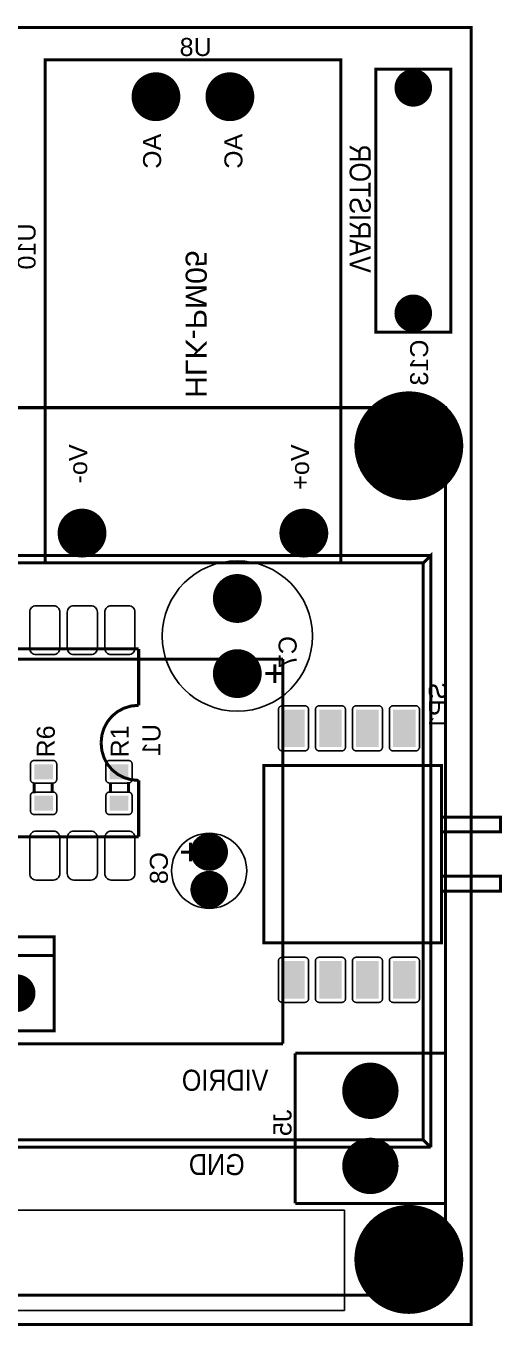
# Model space of a CAD drawing. Header units: inches. Extents: x -2.86 to 2.86, y -1.73 to 1.73.
# Drawn here: x 1.593 to 2.86, y -1.73 to 1.73 of the extents above; entities that cross this region are included whole.
import ezdxf

# ---------------------------------------------------------------- set-up
doc = ezdxf.new("R2010")
doc.units = ezdxf.units.IN
doc.layers.get('0').update_dxf_attribs({"linetype": 'CONTINUOUS'})

# ---------------------------------------------------------------- blocks, each defined once
blk = doc.blocks.new('RPAD')
blk.add_trace([(-0.5, -0.5), (-0.5, 0.5), (0.5, -0.5), (0.5, 0.5)])
blk = doc.blocks.new('EPAD')
at = {"const_width": 0.5}
blk.add_lwpolyline([(-0.25, 0, 1), (0.25, 0, 1)], format="xyb", close=True, dxfattribs=at)

msp = doc.modelspace()

# ---------------------------------------------------------------- linework, layer by layer
at = {"const_width": 0.008}
for points in [[(-2.856299, -1.725984), (2.778189, -1.725984), (2.778189, 1.725984), (-2.856299, 1.725984), (-2.856299, -1.725984)], [(-2.856299, -1.725984), (2.778189, -1.725984), (2.778189, 1.725984), (-2.856299, 1.725984), (-2.856299, -1.725984)], [(-2.856299, -1.725984), (2.778189, -1.725984), (2.778189, 1.725984), (-2.856299, 1.725984), (-2.856299, -1.725984)], [(1.643701, 0.301575), (2.431102, 0.301575), (2.431102, 1.640157), (1.643701, 1.640157), (1.643701, 0.301575)], [(1.643701, 0.301575), (2.431102, 0.301575), (2.431102, 1.640157), (1.643701, 1.640157), (1.643701, 0.301575)], [(1.643701, 0.301575), (2.431102, 0.301575), (2.431102, 1.640157), (1.643701, 1.640157), (1.643701, 0.301575)], [(2.524016, 0.915354), (2.724016, 0.915354), (2.724016, 1.615354), (2.524016, 1.615354), (2.524016, 0.915354)], [(2.524016, 0.915354), (2.724016, 0.915354), (2.724016, 1.615354), (2.524016, 1.615354), (2.524016, 0.915354)], [(2.524016, 0.915354), (2.724016, 0.915354), (2.724016, 1.615354), (2.524016, 1.615354), (2.524016, 0.915354)], [(-1.148431, -1.64803), (-1.148431, 0.714175), (2.709836, 0.714175), (2.709836, -1.64803)], [(-1.148431, -1.64803), (-1.148431, 0.714175), (2.709836, 0.714175), (2.709836, -1.64803)], [(-1.148431, -1.64803), (-1.148431, 0.714175), (2.709836, 0.714175), (2.709836, -1.64803)], [(-1.089376, 0.300789), (-1.109061, 0.320474), (2.670466, 0.320474)], [(-1.089376, 0.300789), (-1.109061, 0.320474), (2.670466, 0.320474)], [(-1.089376, 0.300789), (-1.109061, 0.320474), (2.670466, 0.320474)], [(2.650781, 0.300789), (2.670466, 0.320474), (2.670466, -1.254329)], [(2.650781, 0.300789), (2.670466, 0.320474), (2.670466, -1.254329)], [(2.650781, 0.300789), (2.670466, 0.320474), (2.670466, -1.254329)], [(-1.089376, -1.234644), (-1.089376, 0.300789), (2.650781, 0.300789)], [(-1.089376, -1.234644), (-1.089376, 0.300789), (2.650781, 0.300789)], [(-1.089376, -1.234644), (-1.089376, 0.300789), (2.650781, 0.300789)], [(2.650781, 0.300789), (2.650781, -1.234644)], [(2.650781, 0.300789), (2.650781, -1.234644)], [(2.650781, 0.300789), (2.650781, -1.234644)], [(1.892913, 0.072047), (-0.107087, 0.072047)], [(1.892913, 0.072047), (-0.107087, 0.072047)], [(1.892913, 0.072047), (-0.107087, 0.072047)], [(1.892913, -0.077953), (1.892913, 0.072047)], [(1.892913, -0.077953), (1.892913, 0.072047)], [(1.892913, -0.077953), (1.892913, 0.072047)], [(-0.715361, 0.044883), (2.276765, 0.044883)], [(-0.715361, 0.044883), (2.276765, 0.044883)], [(-0.715361, 0.044883), (2.276765, 0.044883)], [(2.255512, -0.018701), (2.255512, 0.031299)], [(2.255512, -0.018701), (2.255512, 0.031299)], [(2.255512, -0.018701), (2.255512, 0.031299)], [(2.276765, 0.044883), (2.276765, -0.978739)], [(2.276765, 0.044883), (2.276765, -0.978739)], [(2.276765, 0.044883), (2.276765, -0.978739)], [(2.280512, 0.006299), (2.230512, 0.006299)], [(2.280512, 0.006299), (2.230512, 0.006299)], [(2.280512, 0.006299), (2.230512, 0.006299)], [(1.792913, -0.177953), (1.794913, -0.157578), (1.800663, -0.138703), (1.809788, -0.121703), (1.821913, -0.106953), (1.836663, -0.094828), (1.853663, -0.085703), (1.872539, -0.079953), (1.892913, -0.077953)], [(1.792913, -0.177953), (1.794913, -0.157578), (1.800663, -0.138703), (1.809788, -0.121703), (1.821913, -0.106953), (1.836663, -0.094828), (1.853663, -0.085703), (1.872539, -0.079953), (1.892913, -0.077953)], [(1.792913, -0.177953), (1.794913, -0.157578), (1.800663, -0.138703), (1.809788, -0.121703), (1.821913, -0.106953), (1.836663, -0.094828), (1.853663, -0.085703), (1.872539, -0.079953), (1.892913, -0.077953)], [(1.792913, -0.177953), (1.794913, -0.198615), (1.800663, -0.217625), (1.809788, -0.234642), (1.821913, -0.249328), (1.836663, -0.261341), (1.853663, -0.270343), (1.872539, -0.275994), (1.892913, -0.277953)], [(1.792913, -0.177953), (1.794913, -0.198615), (1.800663, -0.217625), (1.809788, -0.234642), (1.821913, -0.249328), (1.836663, -0.261341), (1.853663, -0.270343), (1.872539, -0.275994), (1.892913, -0.277953)], [(1.792913, -0.177953), (1.794913, -0.198615), (1.800663, -0.217625), (1.809788, -0.234642), (1.821913, -0.249328), (1.836663, -0.261341), (1.853663, -0.270343), (1.872539, -0.275994), (1.892913, -0.277953)], [(2.226378, -0.710236), (2.698819, -0.710236), (2.698819, -0.237795), (2.226378, -0.237795), (2.226378, -0.710236)], [(2.226378, -0.710236), (2.698819, -0.710236), (2.698819, -0.237795), (2.226378, -0.237795), (2.226378, -0.710236)], [(2.226378, -0.710236), (2.698819, -0.710236), (2.698819, -0.237795), (2.226378, -0.237795), (2.226378, -0.710236)], [(1.892913, -0.427953), (1.892913, -0.277953)], [(1.892913, -0.427953), (1.892913, -0.277953)], [(1.892913, -0.427953), (1.892913, -0.277953)], [(1.614764, -0.28385), (1.614764, -0.31185)], [(1.614764, -0.28385), (1.614764, -0.31185)], [(1.614764, -0.28385), (1.614764, -0.31185)], [(1.662764, -0.28385), (1.662764, -0.31085)], [(1.662764, -0.28385), (1.662764, -0.31085)], [(1.662764, -0.28385), (1.662764, -0.31085)], [(1.817551, -0.30985), (1.817551, -0.28285)], [(1.817551, -0.30985), (1.817551, -0.28285)], [(1.817551, -0.30985), (1.817551, -0.28285)], [(1.865551, -0.30985), (1.865551, -0.28185)], [(1.865551, -0.30985), (1.865551, -0.28185)], [(1.865551, -0.30985), (1.865551, -0.28185)], [(2.698819, -0.414961), (2.856299, -0.414961), (2.856299, -0.375591), (2.698819, -0.375591), (2.698819, -0.414961)], [(2.698819, -0.414961), (2.856299, -0.414961), (2.856299, -0.375591), (2.698819, -0.375591), (2.698819, -0.414961)], [(2.698819, -0.414961), (2.856299, -0.414961), (2.856299, -0.375591), (2.698819, -0.375591), (2.698819, -0.414961)], [(1.892913, -0.427953), (-0.107087, -0.427953)], [(1.892913, -0.427953), (-0.107087, -0.427953)], [(1.892913, -0.427953), (-0.107087, -0.427953)], [(2.030709, -0.443504), (2.030709, -0.493504)], [(2.030709, -0.443504), (2.030709, -0.493504)], [(2.030709, -0.443504), (2.030709, -0.493504)], [(2.005709, -0.468504), (2.055709, -0.468504)], [(2.005709, -0.468504), (2.055709, -0.468504)], [(2.005709, -0.468504), (2.055709, -0.468504)], [(2.698819, -0.572441), (2.856299, -0.572441), (2.856299, -0.533071), (2.698819, -0.533071), (2.698819, -0.572441)], [(2.698819, -0.572441), (2.856299, -0.572441), (2.856299, -0.533071), (2.698819, -0.533071), (2.698819, -0.572441)], [(2.698819, -0.572441), (2.856299, -0.572441), (2.856299, -0.533071), (2.698819, -0.533071), (2.698819, -0.572441)], [(0.76811, -0.944094), (1.66811, -0.944094), (1.66811, -0.694094), (0.76811, -0.694094), (0.76811, -0.944094)], [(0.76811, -0.944094), (1.66811, -0.944094), (1.66811, -0.694094), (0.76811, -0.694094), (0.76811, -0.944094)], [(0.76811, -0.944094), (1.66811, -0.944094), (1.66811, -0.694094), (0.76811, -0.694094), (0.76811, -0.944094)], [(1.66811, -0.744094), (0.76811, -0.744094)], [(1.66811, -0.744094), (0.76811, -0.744094)], [(1.66811, -0.744094), (0.76811, -0.744094)], [(2.276765, -0.978739), (-0.715361, -0.978739)], [(2.276765, -0.978739), (-0.715361, -0.978739)], [(2.276765, -0.978739), (-0.715361, -0.978739)], [(2.309843, -1.003937), (2.709843, -1.003937)], [(2.309843, -1.003937), (2.309843, -1.403937)], [(2.309843, -1.003937), (2.709843, -1.003937)], [(2.309843, -1.003937), (2.309843, -1.403937)], [(2.309843, -1.003937), (2.709843, -1.003937)], [(2.309843, -1.003937), (2.309843, -1.403937)], [(2.709843, -1.003937), (2.709843, -1.403937)], [(2.709843, -1.003937), (2.709843, -1.403937)], [(2.709843, -1.003937), (2.709843, -1.403937)], [(2.650781, -1.234644), (-1.089376, -1.234644)], [(2.650781, -1.234644), (-1.089376, -1.234644)], [(2.650781, -1.234644), (-1.089376, -1.234644)], [(2.650781, -1.234644), (2.670466, -1.254329)], [(2.650781, -1.234644), (2.670466, -1.254329)], [(2.650781, -1.234644), (2.670466, -1.254329)], [(2.670466, -1.254329), (-1.109061, -1.254329)], [(2.670466, -1.254329), (-1.109061, -1.254329)], [(2.670466, -1.254329), (-1.109061, -1.254329)], [(2.309843, -1.403937), (2.709843, -1.403937)], [(2.309843, -1.403937), (2.709843, -1.403937)], [(2.309843, -1.403937), (2.709843, -1.403937)], [(2.709836, -1.64803), (-1.148431, -1.64803)], [(2.709836, -1.64803), (-1.148431, -1.64803)], [(2.709836, -1.64803), (-1.148431, -1.64803)]]:
    msp.add_lwpolyline(points, dxfattribs=at)
for points in [[(1.619913, 0.057047), (1.665913, 0.057047), (1.669389, 0.057385), (1.672604, 0.058359), (1.675494, 0.059905), (1.677999, 0.061961), (1.680056, 0.064466), (1.681602, 0.067357), (1.682575, 0.070571), (1.682913, 0.074047), (1.682913, 0.170047), (1.682575, 0.173523), (1.681602, 0.176737), (1.680056, 0.179628), (1.677999, 0.182133), (1.675494, 0.18419), (1.672604, 0.185736), (1.669389, 0.186709), (1.665913, 0.187047), (1.619913, 0.187047), (1.616437, 0.186709), (1.613223, 0.185736), (1.610332, 0.18419), (1.607828, 0.182133), (1.605771, 0.179628), (1.604225, 0.176737), (1.603252, 0.173523), (1.602913, 0.170047), (1.602913, 0.074047), (1.603252, 0.070571), (1.604225, 0.067357), (1.605771, 0.064466), (1.607828, 0.061961), (1.610332, 0.059905), (1.613223, 0.058359), (1.616437, 0.057385), (1.619913, 0.057047)], [(1.719913, 0.057047), (1.765913, 0.057047), (1.769389, 0.057385), (1.772604, 0.058359), (1.775494, 0.059905), (1.777999, 0.061961), (1.780056, 0.064466), (1.781602, 0.067357), (1.782575, 0.070571), (1.782913, 0.074047), (1.782913, 0.170047), (1.782575, 0.173523), (1.781602, 0.176737), (1.780056, 0.179628), (1.777999, 0.182133), (1.775494, 0.18419), (1.772604, 0.185736), (1.769389, 0.186709), (1.765913, 0.187047), (1.719913, 0.187047), (1.716437, 0.186709), (1.713223, 0.185736), (1.710332, 0.18419), (1.707828, 0.182133), (1.705771, 0.179628), (1.704225, 0.176737), (1.703252, 0.173523), (1.702913, 0.170047), (1.702913, 0.074047), (1.703252, 0.070571), (1.704225, 0.067357), (1.705771, 0.064466), (1.707828, 0.061961), (1.710332, 0.059905), (1.713223, 0.058359), (1.716437, 0.057385), (1.719913, 0.057047)], [(1.819913, 0.057047), (1.865913, 0.057047), (1.869389, 0.057385), (1.872604, 0.058359), (1.875494, 0.059905), (1.877999, 0.061961), (1.880056, 0.064466), (1.881602, 0.067357), (1.882575, 0.070571), (1.882913, 0.074047), (1.882913, 0.170047), (1.882575, 0.173523), (1.881602, 0.176737), (1.880056, 0.179628), (1.877999, 0.182133), (1.875494, 0.18419), (1.872604, 0.185736), (1.869389, 0.186709), (1.865913, 0.187047), (1.819913, 0.187047), (1.816437, 0.186709), (1.813223, 0.185736), (1.810332, 0.18419), (1.807828, 0.182133), (1.805771, 0.179628), (1.804225, 0.176737), (1.803252, 0.173523), (1.802913, 0.170047), (1.802913, 0.074047), (1.803252, 0.070571), (1.804225, 0.067357), (1.805771, 0.064466), (1.807828, 0.061961), (1.810332, 0.059905), (1.813223, 0.058359), (1.816437, 0.057385), (1.819913, 0.057047)], [(2.335118, -0.07937), (2.275118, -0.07937), (2.274079, -0.07942), (2.273074, -0.079569), (2.272107, -0.079811), (2.271183, -0.080142), (2.270306, -0.080556), (2.269482, -0.081051), (2.268715, -0.08162), (2.268009, -0.082261), (2.267369, -0.082967), (2.266799, -0.083734), (2.266305, -0.084558), (2.26589, -0.085435), (2.265559, -0.086359), (2.265317, -0.087326), (2.265169, -0.088331), (2.265118, -0.08937), (2.265118, -0.18937), (2.265169, -0.190409), (2.265317, -0.191415), (2.265559, -0.192381), (2.26589, -0.193306), (2.266305, -0.194182), (2.266799, -0.195006), (2.267369, -0.195773), (2.268009, -0.19648), (2.268715, -0.19712), (2.269482, -0.197689), (2.270306, -0.198184), (2.271183, -0.198598), (2.272107, -0.198929), (2.273074, -0.199171), (2.274079, -0.19932), (2.275118, -0.19937), (2.335118, -0.19937), (2.336157, -0.19932), (2.337163, -0.199171), (2.33813, -0.198929), (2.339054, -0.198598), (2.33993, -0.198184), (2.340754, -0.197689), (2.341522, -0.19712), (2.342228, -0.19648), (2.342868, -0.195773), (2.343437, -0.195006), (2.343931, -0.194182), (2.344346, -0.193306), (2.344677, -0.192381), (2.344919, -0.191415), (2.345068, -0.190409), (2.345118, -0.18937), (2.345118, -0.08937), (2.345068, -0.088331), (2.344919, -0.087326), (2.344677, -0.086359), (2.344346, -0.085435), (2.343931, -0.084558), (2.343437, -0.083734), (2.342868, -0.082967), (2.342228, -0.082261), (2.341522, -0.08162), (2.340754, -0.081051), (2.33993, -0.080556), (2.339054, -0.080142), (2.33813, -0.079811), (2.337163, -0.079569), (2.336157, -0.07942), (2.335118, -0.07937)], [(2.433543, -0.07937), (2.373543, -0.07937), (2.372504, -0.07942), (2.371499, -0.079569), (2.370532, -0.079811), (2.369608, -0.080142), (2.368731, -0.080556), (2.367907, -0.081051), (2.36714, -0.08162), (2.366434, -0.082261), (2.365794, -0.082967), (2.365224, -0.083734), (2.36473, -0.084558), (2.364315, -0.085435), (2.363984, -0.086359), (2.363742, -0.087326), (2.363594, -0.088331), (2.363543, -0.08937), (2.363543, -0.18937), (2.363594, -0.190409), (2.363742, -0.191415), (2.363984, -0.192381), (2.364315, -0.193306), (2.36473, -0.194182), (2.365224, -0.195006), (2.365794, -0.195773), (2.366434, -0.19648), (2.36714, -0.19712), (2.367907, -0.197689), (2.368731, -0.198184), (2.369608, -0.198598), (2.370532, -0.198929), (2.371499, -0.199171), (2.372504, -0.19932), (2.373543, -0.19937), (2.433543, -0.19937), (2.434583, -0.19932), (2.435588, -0.199171), (2.436555, -0.198929), (2.437479, -0.198598), (2.438355, -0.198184), (2.439179, -0.197689), (2.439947, -0.19712), (2.440653, -0.19648), (2.441293, -0.195773), (2.441862, -0.195006), (2.442357, -0.194182), (2.442772, -0.193306), (2.443102, -0.192381), (2.443344, -0.191415), (2.443493, -0.190409), (2.443543, -0.18937), (2.443543, -0.08937), (2.443493, -0.088331), (2.443344, -0.087326), (2.443102, -0.086359), (2.442772, -0.085435), (2.442357, -0.084558), (2.441862, -0.083734), (2.441293, -0.082967), (2.440653, -0.082261), (2.439947, -0.08162), (2.439179, -0.081051), (2.438355, -0.080556), (2.437479, -0.080142), (2.436555, -0.079811), (2.435588, -0.079569), (2.434583, -0.07942), (2.433543, -0.07937)], [(2.531969, -0.07937), (2.471969, -0.07937), (2.470929, -0.07942), (2.469924, -0.079569), (2.468957, -0.079811), (2.468033, -0.080142), (2.467157, -0.080556), (2.466333, -0.081051), (2.465565, -0.08162), (2.464859, -0.082261), (2.464219, -0.082967), (2.46365, -0.083734), (2.463155, -0.084558), (2.46274, -0.085435), (2.462409, -0.086359), (2.462167, -0.087326), (2.462019, -0.088331), (2.461969, -0.08937), (2.461969, -0.18937), (2.462019, -0.190409), (2.462167, -0.191415), (2.462409, -0.192381), (2.46274, -0.193306), (2.463155, -0.194182), (2.46365, -0.195006), (2.464219, -0.195773), (2.464859, -0.19648), (2.465565, -0.19712), (2.466333, -0.197689), (2.467157, -0.198184), (2.468033, -0.198598), (2.468957, -0.198929), (2.469924, -0.199171), (2.470929, -0.19932), (2.471969, -0.19937), (2.531969, -0.19937), (2.533008, -0.19932), (2.534013, -0.199171), (2.53498, -0.198929), (2.535904, -0.198598), (2.53678, -0.198184), (2.537604, -0.197689), (2.538372, -0.19712), (2.539078, -0.19648), (2.539718, -0.195773), (2.540287, -0.195006), (2.540782, -0.194182), (2.541197, -0.193306), (2.541528, -0.192381), (2.54177, -0.191415), (2.541918, -0.190409), (2.541969, -0.18937), (2.541969, -0.08937), (2.541918, -0.088331), (2.54177, -0.087326), (2.541528, -0.086359), (2.541197, -0.085435), (2.540782, -0.084558), (2.540287, -0.083734), (2.539718, -0.082967), (2.539078, -0.082261), (2.538372, -0.08162), (2.537604, -0.081051), (2.53678, -0.080556), (2.535904, -0.080142), (2.53498, -0.079811), (2.534013, -0.079569), (2.533008, -0.07942), (2.531969, -0.07937)], [(2.630394, -0.07937), (2.570394, -0.07937), (2.569354, -0.07942), (2.568349, -0.079569), (2.567382, -0.079811), (2.566458, -0.080142), (2.565582, -0.080556), (2.564758, -0.081051), (2.56399, -0.08162), (2.563284, -0.082261), (2.562644, -0.082967), (2.562075, -0.083734), (2.56158, -0.084558), (2.561165, -0.085435), (2.560835, -0.086359), (2.560593, -0.087326), (2.560444, -0.088331), (2.560394, -0.08937), (2.560394, -0.18937), (2.560444, -0.190409), (2.560593, -0.191415), (2.560835, -0.192381), (2.561165, -0.193306), (2.56158, -0.194182), (2.562075, -0.195006), (2.562644, -0.195773), (2.563284, -0.19648), (2.56399, -0.19712), (2.564758, -0.197689), (2.565582, -0.198184), (2.566458, -0.198598), (2.567382, -0.198929), (2.568349, -0.199171), (2.569354, -0.19932), (2.570394, -0.19937), (2.630394, -0.19937), (2.631433, -0.19932), (2.632438, -0.199171), (2.633405, -0.198929), (2.634329, -0.198598), (2.635206, -0.198184), (2.63603, -0.197689), (2.636797, -0.19712), (2.637503, -0.19648), (2.638143, -0.195773), (2.638713, -0.195006), (2.639207, -0.194182), (2.639622, -0.193306), (2.639953, -0.192381), (2.640195, -0.191415), (2.640343, -0.190409), (2.640394, -0.18937), (2.640394, -0.08937), (2.640343, -0.088331), (2.640195, -0.087326), (2.639953, -0.086359), (2.639622, -0.085435), (2.639207, -0.084558), (2.638713, -0.083734), (2.638143, -0.082967), (2.637503, -0.082261), (2.636797, -0.08162), (2.63603, -0.081051), (2.635206, -0.080556), (2.634329, -0.080142), (2.633405, -0.079811), (2.632438, -0.079569), (2.631433, -0.07942), (2.630394, -0.07937)], [(1.674764, -0.23485), (1.674764, -0.27485), (1.674713, -0.27589), (1.674565, -0.276895), (1.674323, -0.277862), (1.673992, -0.278786), (1.673578, -0.279662), (1.673083, -0.280486), (1.672513, -0.281254), (1.671873, -0.28196), (1.671167, -0.2826), (1.6704, -0.283169), (1.669576, -0.283664), (1.668699, -0.284079), (1.667775, -0.284409), (1.666808, -0.284652), (1.665803, -0.2848), (1.664764, -0.28485), (1.614764, -0.28485), (1.613724, -0.2848), (1.612719, -0.284652), (1.611752, -0.284409), (1.610828, -0.284079), (1.609952, -0.283664), (1.609128, -0.283169), (1.608361, -0.2826), (1.607654, -0.28196), (1.607014, -0.281254), (1.606445, -0.280486), (1.60595, -0.279662), (1.605535, -0.278786), (1.605205, -0.277862), (1.604963, -0.276895), (1.604814, -0.27589), (1.604764, -0.27485), (1.604764, -0.23485), (1.604814, -0.233811), (1.604963, -0.232806), (1.605205, -0.231839), (1.605535, -0.230915), (1.60595, -0.230039), (1.606445, -0.229215), (1.607014, -0.228447), (1.607654, -0.227741), (1.608361, -0.227101), (1.609128, -0.226531), (1.609952, -0.226037), (1.610828, -0.225622), (1.611752, -0.225291), (1.612719, -0.225049), (1.613724, -0.224901), (1.614764, -0.22485), (1.664764, -0.22485), (1.665803, -0.224901), (1.666808, -0.225049), (1.667775, -0.225291), (1.668699, -0.225622), (1.669576, -0.226037), (1.6704, -0.226531), (1.671167, -0.227101), (1.671873, -0.227741), (1.672513, -0.228447), (1.673083, -0.229215), (1.673578, -0.230039), (1.673992, -0.230915), (1.674323, -0.231839), (1.674565, -0.232806), (1.674713, -0.233811), (1.674764, -0.23485)], [(1.805551, -0.27485), (1.805551, -0.23485), (1.805602, -0.233811), (1.80575, -0.232806), (1.805992, -0.231839), (1.806323, -0.230915), (1.806737, -0.230039), (1.807232, -0.229215), (1.807802, -0.228447), (1.808442, -0.227741), (1.809148, -0.227101), (1.809915, -0.226531), (1.810739, -0.226037), (1.811616, -0.225622), (1.81254, -0.225291), (1.813507, -0.225049), (1.814512, -0.224901), (1.815551, -0.22485), (1.865551, -0.22485), (1.866591, -0.224901), (1.867596, -0.225049), (1.868563, -0.225291), (1.869487, -0.225622), (1.870363, -0.226037), (1.871187, -0.226531), (1.871954, -0.227101), (1.872661, -0.227741), (1.873301, -0.228447), (1.87387, -0.229215), (1.874365, -0.230039), (1.87478, -0.230915), (1.87511, -0.231839), (1.875352, -0.232806), (1.875501, -0.233811), (1.875551, -0.23485), (1.875551, -0.27485), (1.875501, -0.27589), (1.875352, -0.276895), (1.87511, -0.277862), (1.87478, -0.278786), (1.874365, -0.279662), (1.87387, -0.280486), (1.873301, -0.281254), (1.872661, -0.28196), (1.871954, -0.2826), (1.871187, -0.283169), (1.870363, -0.283664), (1.869487, -0.284079), (1.868563, -0.284409), (1.867596, -0.284652), (1.866591, -0.2848), (1.865551, -0.28485), (1.815551, -0.28485), (1.814512, -0.2848), (1.813507, -0.284652), (1.81254, -0.284409), (1.811616, -0.284079), (1.810739, -0.283664), (1.809915, -0.283169), (1.809148, -0.2826), (1.808442, -0.28196), (1.807802, -0.281254), (1.807232, -0.280486), (1.806737, -0.279662), (1.806323, -0.278786), (1.805992, -0.277862), (1.80575, -0.276895), (1.805602, -0.27589), (1.805551, -0.27485)], [(1.674764, -0.31885), (1.674764, -0.35885), (1.674713, -0.35989), (1.674565, -0.360895), (1.674323, -0.361862), (1.673992, -0.362786), (1.673578, -0.363662), (1.673083, -0.364486), (1.672513, -0.365254), (1.671873, -0.36596), (1.671167, -0.3666), (1.6704, -0.367169), (1.669576, -0.367664), (1.668699, -0.368079), (1.667775, -0.368409), (1.666808, -0.368652), (1.665803, -0.3688), (1.664764, -0.36885), (1.614764, -0.36885), (1.613724, -0.3688), (1.612719, -0.368652), (1.611752, -0.368409), (1.610828, -0.368079), (1.609952, -0.367664), (1.609128, -0.367169), (1.608361, -0.3666), (1.607654, -0.36596), (1.607014, -0.365254), (1.606445, -0.364486), (1.60595, -0.363662), (1.605535, -0.362786), (1.605205, -0.361862), (1.604963, -0.360895), (1.604814, -0.35989), (1.604764, -0.35885), (1.604764, -0.31885), (1.604814, -0.317811), (1.604963, -0.316806), (1.605205, -0.315839), (1.605535, -0.314915), (1.60595, -0.314039), (1.606445, -0.313215), (1.607014, -0.312447), (1.607654, -0.311741), (1.608361, -0.311101), (1.609128, -0.310531), (1.609952, -0.310037), (1.610828, -0.309622), (1.611752, -0.309291), (1.612719, -0.309049), (1.613724, -0.308901), (1.614764, -0.30885), (1.664764, -0.30885), (1.665803, -0.308901), (1.666808, -0.309049), (1.667775, -0.309291), (1.668699, -0.309622), (1.669576, -0.310037), (1.6704, -0.310531), (1.671167, -0.311101), (1.671873, -0.311741), (1.672513, -0.312447), (1.673083, -0.313215), (1.673578, -0.314039), (1.673992, -0.314915), (1.674323, -0.315839), (1.674565, -0.316806), (1.674713, -0.317811), (1.674764, -0.31885)], [(1.805551, -0.35885), (1.805551, -0.31885), (1.805602, -0.317811), (1.80575, -0.316806), (1.805992, -0.315839), (1.806323, -0.314915), (1.806737, -0.314039), (1.807232, -0.313215), (1.807802, -0.312447), (1.808442, -0.311741), (1.809148, -0.311101), (1.809915, -0.310531), (1.810739, -0.310037), (1.811616, -0.309622), (1.81254, -0.309291), (1.813507, -0.309049), (1.814512, -0.308901), (1.815551, -0.30885), (1.865551, -0.30885), (1.866591, -0.308901), (1.867596, -0.309049), (1.868563, -0.309291), (1.869487, -0.309622), (1.870363, -0.310037), (1.871187, -0.310531), (1.871954, -0.311101), (1.872661, -0.311741), (1.873301, -0.312447), (1.87387, -0.313215), (1.874365, -0.314039), (1.87478, -0.314915), (1.87511, -0.315839), (1.875352, -0.316806), (1.875501, -0.317811), (1.875551, -0.31885), (1.875551, -0.35885), (1.875501, -0.35989), (1.875352, -0.360895), (1.87511, -0.361862), (1.87478, -0.362786), (1.874365, -0.363662), (1.87387, -0.364486), (1.873301, -0.365254), (1.872661, -0.36596), (1.871954, -0.3666), (1.871187, -0.367169), (1.870363, -0.367664), (1.869487, -0.368079), (1.868563, -0.368409), (1.867596, -0.368652), (1.866591, -0.3688), (1.865551, -0.36885), (1.815551, -0.36885), (1.814512, -0.3688), (1.813507, -0.368652), (1.81254, -0.368409), (1.811616, -0.368079), (1.810739, -0.367664), (1.809915, -0.367169), (1.809148, -0.3666), (1.808442, -0.36596), (1.807802, -0.365254), (1.807232, -0.364486), (1.806737, -0.363662), (1.806323, -0.362786), (1.805992, -0.361862), (1.80575, -0.360895), (1.805602, -0.35989), (1.805551, -0.35885)], [(1.665913, -0.412953), (1.619913, -0.412953), (1.616437, -0.413291), (1.613223, -0.414264), (1.610332, -0.41581), (1.607828, -0.417867), (1.605771, -0.420372), (1.604225, -0.423263), (1.603252, -0.426477), (1.602913, -0.429953), (1.602913, -0.525953), (1.603252, -0.529429), (1.604225, -0.532643), (1.605771, -0.535534), (1.607828, -0.538039), (1.610332, -0.540095), (1.613223, -0.541641), (1.616437, -0.542615), (1.619913, -0.542953), (1.665913, -0.542953), (1.669389, -0.542615), (1.672604, -0.541641), (1.675494, -0.540095), (1.677999, -0.538039), (1.680056, -0.535534), (1.681602, -0.532643), (1.682575, -0.529429), (1.682913, -0.525953), (1.682913, -0.429953), (1.682575, -0.426477), (1.681602, -0.423263), (1.680056, -0.420372), (1.677999, -0.417867), (1.675494, -0.41581), (1.672604, -0.414264), (1.669389, -0.413291), (1.665913, -0.412953)], [(1.765913, -0.412953), (1.719913, -0.412953), (1.716437, -0.413291), (1.713223, -0.414264), (1.710332, -0.41581), (1.707828, -0.417867), (1.705771, -0.420372), (1.704225, -0.423263), (1.703252, -0.426477), (1.702913, -0.429953), (1.702913, -0.525953), (1.703252, -0.529429), (1.704225, -0.532643), (1.705771, -0.535534), (1.707828, -0.538039), (1.710332, -0.540095), (1.713223, -0.541641), (1.716437, -0.542615), (1.719913, -0.542953), (1.765913, -0.542953), (1.769389, -0.542615), (1.772604, -0.541641), (1.775494, -0.540095), (1.777999, -0.538039), (1.780056, -0.535534), (1.781602, -0.532643), (1.782575, -0.529429), (1.782913, -0.525953), (1.782913, -0.429953), (1.782575, -0.426477), (1.781602, -0.423263), (1.780056, -0.420372), (1.777999, -0.417867), (1.775494, -0.41581), (1.772604, -0.414264), (1.769389, -0.413291), (1.765913, -0.412953)], [(1.865913, -0.412953), (1.819913, -0.412953), (1.816437, -0.413291), (1.813223, -0.414264), (1.810332, -0.41581), (1.807828, -0.417867), (1.805771, -0.420372), (1.804225, -0.423263), (1.803252, -0.426477), (1.802913, -0.429953), (1.802913, -0.525953), (1.803252, -0.529429), (1.804225, -0.532643), (1.805771, -0.535534), (1.807828, -0.538039), (1.810332, -0.540095), (1.813223, -0.541641), (1.816437, -0.542615), (1.819913, -0.542953), (1.865913, -0.542953), (1.869389, -0.542615), (1.872604, -0.541641), (1.875494, -0.540095), (1.877999, -0.538039), (1.880056, -0.535534), (1.881602, -0.532643), (1.882575, -0.529429), (1.882913, -0.525953), (1.882913, -0.429953), (1.882575, -0.426477), (1.881602, -0.423263), (1.880056, -0.420372), (1.877999, -0.417867), (1.875494, -0.41581), (1.872604, -0.414264), (1.869389, -0.413291), (1.865913, -0.412953)], [(2.335118, -0.748661), (2.275118, -0.748661), (2.274079, -0.748712), (2.273074, -0.74886), (2.272107, -0.749102), (2.271183, -0.749433), (2.270306, -0.749848), (2.269482, -0.750343), (2.268715, -0.750912), (2.268009, -0.751552), (2.267369, -0.752258), (2.266799, -0.753026), (2.266305, -0.75385), (2.26589, -0.754726), (2.265559, -0.75565), (2.265317, -0.756617), (2.265169, -0.757622), (2.265118, -0.758661), (2.265118, -0.858661), (2.265169, -0.859701), (2.265317, -0.860706), (2.265559, -0.861673), (2.26589, -0.862597), (2.266305, -0.863473), (2.266799, -0.864297), (2.267369, -0.865065), (2.268009, -0.865771), (2.268715, -0.866411), (2.269482, -0.86698), (2.270306, -0.867475), (2.271183, -0.86789), (2.272107, -0.86822), (2.273074, -0.868463), (2.274079, -0.868611), (2.275118, -0.868661), (2.335118, -0.868661), (2.336157, -0.868611), (2.337163, -0.868463), (2.33813, -0.86822), (2.339054, -0.86789), (2.33993, -0.867475), (2.340754, -0.86698), (2.341522, -0.866411), (2.342228, -0.865771), (2.342868, -0.865065), (2.343437, -0.864297), (2.343931, -0.863473), (2.344346, -0.862597), (2.344677, -0.861673), (2.344919, -0.860706), (2.345068, -0.859701), (2.345118, -0.858661), (2.345118, -0.758661), (2.345068, -0.757622), (2.344919, -0.756617), (2.344677, -0.75565), (2.344346, -0.754726), (2.343931, -0.75385), (2.343437, -0.753026), (2.342868, -0.752258), (2.342228, -0.751552), (2.341522, -0.750912), (2.340754, -0.750343), (2.33993, -0.749848), (2.339054, -0.749433), (2.33813, -0.749102), (2.337163, -0.74886), (2.336157, -0.748712), (2.335118, -0.748661)], [(2.433543, -0.748661), (2.373543, -0.748661), (2.372504, -0.748712), (2.371499, -0.74886), (2.370532, -0.749102), (2.369608, -0.749433), (2.368731, -0.749848), (2.367907, -0.750343), (2.36714, -0.750912), (2.366434, -0.751552), (2.365794, -0.752258), (2.365224, -0.753026), (2.36473, -0.75385), (2.364315, -0.754726), (2.363984, -0.75565), (2.363742, -0.756617), (2.363594, -0.757622), (2.363543, -0.758661), (2.363543, -0.858661), (2.363594, -0.859701), (2.363742, -0.860706), (2.363984, -0.861673), (2.364315, -0.862597), (2.36473, -0.863473), (2.365224, -0.864297), (2.365794, -0.865065), (2.366434, -0.865771), (2.36714, -0.866411), (2.367907, -0.86698), (2.368731, -0.867475), (2.369608, -0.86789), (2.370532, -0.86822), (2.371499, -0.868463), (2.372504, -0.868611), (2.373543, -0.868661), (2.433543, -0.868661), (2.434583, -0.868611), (2.435588, -0.868463), (2.436555, -0.86822), (2.437479, -0.86789), (2.438355, -0.867475), (2.439179, -0.86698), (2.439947, -0.866411), (2.440653, -0.865771), (2.441293, -0.865065), (2.441862, -0.864297), (2.442357, -0.863473), (2.442772, -0.862597), (2.443102, -0.861673), (2.443344, -0.860706), (2.443493, -0.859701), (2.443543, -0.858661), (2.443543, -0.758661), (2.443493, -0.757622), (2.443344, -0.756617), (2.443102, -0.75565), (2.442772, -0.754726), (2.442357, -0.75385), (2.441862, -0.753026), (2.441293, -0.752258), (2.440653, -0.751552), (2.439947, -0.750912), (2.439179, -0.750343), (2.438355, -0.749848), (2.437479, -0.749433), (2.436555, -0.749102), (2.435588, -0.74886), (2.434583, -0.748712), (2.433543, -0.748661)], [(2.531969, -0.748661), (2.471969, -0.748661), (2.470929, -0.748712), (2.469924, -0.74886), (2.468957, -0.749102), (2.468033, -0.749433), (2.467157, -0.749848), (2.466333, -0.750343), (2.465565, -0.750912), (2.464859, -0.751552), (2.464219, -0.752258), (2.46365, -0.753026), (2.463155, -0.75385), (2.46274, -0.754726), (2.462409, -0.75565), (2.462167, -0.756617), (2.462019, -0.757622), (2.461969, -0.758661), (2.461969, -0.858661), (2.462019, -0.859701), (2.462167, -0.860706), (2.462409, -0.861673), (2.46274, -0.862597), (2.463155, -0.863473), (2.46365, -0.864297), (2.464219, -0.865065), (2.464859, -0.865771), (2.465565, -0.866411), (2.466333, -0.86698), (2.467157, -0.867475), (2.468033, -0.86789), (2.468957, -0.86822), (2.469924, -0.868463), (2.470929, -0.868611), (2.471969, -0.868661), (2.531969, -0.868661), (2.533008, -0.868611), (2.534013, -0.868463), (2.53498, -0.86822), (2.535904, -0.86789), (2.53678, -0.867475), (2.537604, -0.86698), (2.538372, -0.866411), (2.539078, -0.865771), (2.539718, -0.865065), (2.540287, -0.864297), (2.540782, -0.863473), (2.541197, -0.862597), (2.541528, -0.861673), (2.54177, -0.860706), (2.541918, -0.859701), (2.541969, -0.858661), (2.541969, -0.758661), (2.541918, -0.757622), (2.54177, -0.756617), (2.541528, -0.75565), (2.541197, -0.754726), (2.540782, -0.75385), (2.540287, -0.753026), (2.539718, -0.752258), (2.539078, -0.751552), (2.538372, -0.750912), (2.537604, -0.750343), (2.53678, -0.749848), (2.535904, -0.749433), (2.53498, -0.749102), (2.534013, -0.74886), (2.533008, -0.748712), (2.531969, -0.748661)], [(2.630394, -0.748661), (2.570394, -0.748661), (2.569354, -0.748712), (2.568349, -0.74886), (2.567382, -0.749102), (2.566458, -0.749433), (2.565582, -0.749848), (2.564758, -0.750343), (2.56399, -0.750912), (2.563284, -0.751552), (2.562644, -0.752258), (2.562075, -0.753026), (2.56158, -0.75385), (2.561165, -0.754726), (2.560835, -0.75565), (2.560593, -0.756617), (2.560444, -0.757622), (2.560394, -0.758661), (2.560394, -0.858661), (2.560444, -0.859701), (2.560593, -0.860706), (2.560835, -0.861673), (2.561165, -0.862597), (2.56158, -0.863473), (2.562075, -0.864297), (2.562644, -0.865065), (2.563284, -0.865771), (2.56399, -0.866411), (2.564758, -0.86698), (2.565582, -0.867475), (2.566458, -0.86789), (2.567382, -0.86822), (2.568349, -0.868463), (2.569354, -0.868611), (2.570394, -0.868661), (2.630394, -0.868661), (2.631433, -0.868611), (2.632438, -0.868463), (2.633405, -0.86822), (2.634329, -0.86789), (2.635206, -0.867475), (2.63603, -0.86698), (2.636797, -0.866411), (2.637503, -0.865771), (2.638143, -0.865065), (2.638713, -0.864297), (2.639207, -0.863473), (2.639622, -0.862597), (2.639953, -0.861673), (2.640195, -0.860706), (2.640343, -0.859701), (2.640394, -0.858661), (2.640394, -0.758661), (2.640343, -0.757622), (2.640195, -0.756617), (2.639953, -0.75565), (2.639622, -0.754726), (2.639207, -0.75385), (2.638713, -0.753026), (2.638143, -0.752258), (2.637503, -0.751552), (2.636797, -0.750912), (2.63603, -0.750343), (2.635206, -0.749848), (2.634329, -0.749433), (2.633405, -0.749102), (2.632438, -0.74886), (2.631433, -0.748712), (2.630394, -0.748661)]]:
    msp.add_lwpolyline(points, close=True)
msp.add_lwpolyline([(2.440691, -1.689084), (1.325179, -1.689084), (1.325179, -1.422092), (2.440691, -1.422092), (2.440691, -1.689084)])
for centre, radius in [((2.612986, 0.614175), 0.055427), ((2.612986, 0.614175), 0.055427), ((2.612986, 0.614175), 0.055427), ((2.155512, 0.106299), 0.2), ((2.155512, 0.106299), 0.2), ((2.155512, 0.106299), 0.2), ((2.080709, -0.518504), 0.1), ((2.080709, -0.518504), 0.1), ((2.080709, -0.518504), 0.1), ((2.612986, -1.55118), 0.055427), ((2.612986, -1.55118), 0.055427), ((2.612986, -1.55118), 0.055427)]:
    msp.add_circle(centre, radius)

# ---------------------------------------------------------------- block references
for name, p, xscale, yscale in [('EPAD', (1.938976, 1.541732), 0.13, 0.13), ('EPAD', (2.135827, 1.541732), 0.13, 0.13), ('EPAD', (2.624016, 1.565354), 0.1, 0.1), ('EPAD', (2.624016, 0.965354), 0.1, 0.1), ('EPAD', (2.612205, 0.612598), 0.29, 0.29), ('EPAD', (1.742126, 0.380315), 0.13, 0.13), ('EPAD', (2.332677, 0.380315), 0.13, 0.13), ('EPAD', (2.155512, 0.206299), 0.13, 0.13), ('EPAD', (2.155512, 0.006299), 0.13, 0.13), ('RPAD', (2.305118, -0.13937), 0.06, 0.1), ('RPAD', (2.403543, -0.13937), 0.06, 0.1), ('RPAD', (2.501969, -0.13937), 0.06, 0.1), ('RPAD', (2.600394, -0.13937), 0.06, 0.1), ('EPAD', (2.080709, -0.468504), 0.1, 0.1), ('EPAD', (2.080709, -0.568504), 0.1, 0.1), ('RPAD', (2.305118, -0.808661), 0.06, 0.1), ('RPAD', (2.403543, -0.808661), 0.06, 0.1), ('RPAD', (2.501969, -0.808661), 0.06, 0.1), ('RPAD', (2.600394, -0.808661), 0.06, 0.1), ('EPAD', (1.56811, -0.844094), 0.1, 0.1), ('EPAD', (2.509843, -1.103937), 0.15, 0.15), ('EPAD', (2.509843, -1.303937), 0.15, 0.15), ('EPAD', (2.612205, -1.552756), 0.29, 0.29)]:
    msp.add_blockref(name, p, dxfattribs=dict(xscale=xscale, yscale=yscale))
at = {"xscale": 0.04, "yscale": 0.05}
for p, rotation in [((1.639764, -0.25485), -90), ((1.840551, -0.25485), 90), ((1.639764, -0.33885), -90), ((1.840551, -0.33885), 90)]:
    msp.add_blockref('RPAD', p, dxfattribs=dict(at, rotation=rotation))

# ---------------------------------------------------------------- texts
at = {"text_generation_flag": 2}
for s, height, width, p in [('U8', 0.048, 1.041667, (2.087402, 1.650157)), ('U8', 0.048, 1.041667, (2.087402, 1.650157)), ('U8', 0.048, 1.041667, (2.087402, 1.650157)), ('VIDRIO', 0.056, 0.892857, (2.238189, -1.103945)), ('VIDRIO', 0.056, 0.892857, (2.238189, -1.103945)), ('VIDRIO', 0.056, 0.892857, (2.238189, -1.103945)), ('GND', 0.056, 0.892857, (2.175197, -1.328354)), ('GND', 0.056, 0.892857, (2.175197, -1.328354)), ('GND', 0.056, 0.892857, (2.175197, -1.328354))]:
    msp.add_text(s, height=height, dxfattribs=dict(at, width=width)).set_placement(p)
for s, height, rotation, width, p in [('AC', 0.048, 90, 1.041667, (1.952661, 1.443307)), ('AC', 0.048, 90, 1.041667, (1.952661, 1.443307)), ('AC', 0.048, 90, 1.041667, (1.952661, 1.443307)), ('AC', 0.048, 90, 1.041667, (2.169197, 1.443307)), ('AC', 0.048, 90, 1.041667, (2.169197, 1.443307)), ('AC', 0.048, 90, 1.041667, (2.169197, 1.443307)), ('VARISTOR', 0.056, -90, 0.892857, (2.454717, 1.073228)), ('VARISTOR', 0.056, -90, 0.892857, (2.454717, 1.073228)), ('VARISTOR', 0.056, -90, 0.892857, (2.454717, 1.073228)), ('U10', 0.048, 90, 1.041667, (1.618409, 1.204472)), ('U10', 0.048, 90, 1.041667, (1.618409, 1.204472)), ('U10', 0.048, 90, 1.041667, (1.618409, 1.204472)), ('HLK-PM05', 0.056, -90, 1.071429, (2.018059, 0.740317)), ('HLK-PM05', 0.056, -90, 1.071429, (2.018059, 0.740317)), ('HLK-PM05', 0.056, -90, 1.071429, (2.018059, 0.740317)), ('C13', 0.048, 90, 1.041667, (2.663622, 0.895472)), ('C13', 0.048, 90, 1.041667, (2.663622, 0.895472)), ('C13', 0.048, 90, 1.041667, (2.663622, 0.895472)), ('Vo-', 0.048, 90, 1.041667, (1.755811, 0.616535)), ('Vo-', 0.048, 90, 1.041667, (1.755811, 0.616535)), ('Vo-', 0.048, 90, 1.041667, (1.755811, 0.616535)), ('Vo+', 0.048, 90, 1.041667, (2.346362, 0.616535)), ('Vo+', 0.048, 90, 1.041667, (2.346362, 0.616535)), ('Vo+', 0.048, 90, 1.041667, (2.346362, 0.616535)), ('C7', 0.048, 90, 1.041667, (2.313512, 0.106299)), ('C7', 0.048, 90, 1.041667, (2.313512, 0.106299)), ('C7', 0.048, 90, 1.041667, (2.313512, 0.106299)), ('SP1', 0.048, 90, 1.041667, (2.713512, -0.017126)), ('SP1', 0.048, 90, 1.041667, (2.713512, -0.017126)), ('SP1', 0.048, 90, 1.041667, (2.713512, -0.017126)), ('U1', 0.048, 90, 1.041667, (1.950913, -0.127953)), ('U1', 0.048, 90, 1.041667, (1.950913, -0.127953)), ('U1', 0.048, 90, 1.041667, (1.950913, -0.127953)), ('C8', 0.048, 90, 1.041667, (1.970709, -0.468504)), ('C8', 0.048, 90, 1.041667, (1.970709, -0.468504)), ('C8', 0.048, 90, 1.041667, (1.970709, -0.468504)), ('J5', 0.048, 90, 1.041667, (2.299843, -1.153937)), ('J5', 0.048, 90, 1.041667, (2.299843, -1.153937)), ('J5', 0.048, 90, 1.041667, (2.299843, -1.153937))]:
    msp.add_text(s, height=height, rotation=rotation, dxfattribs=dict(at, width=width)).set_placement(p)
at = {"width": 1.041667}
for s, p in [('R6', (1.669583, -0.216929)), ('R6', (1.669583, -0.216929)), ('R6', (1.669583, -0.216929)), ('R1', (1.866606, -0.216929)), ('R1', (1.866606, -0.216929)), ('R1', (1.866606, -0.216929))]:
    msp.add_text(s, height=0.048, rotation=90, dxfattribs=at).set_placement(p)

doc.saveas('drawing.dxf')
